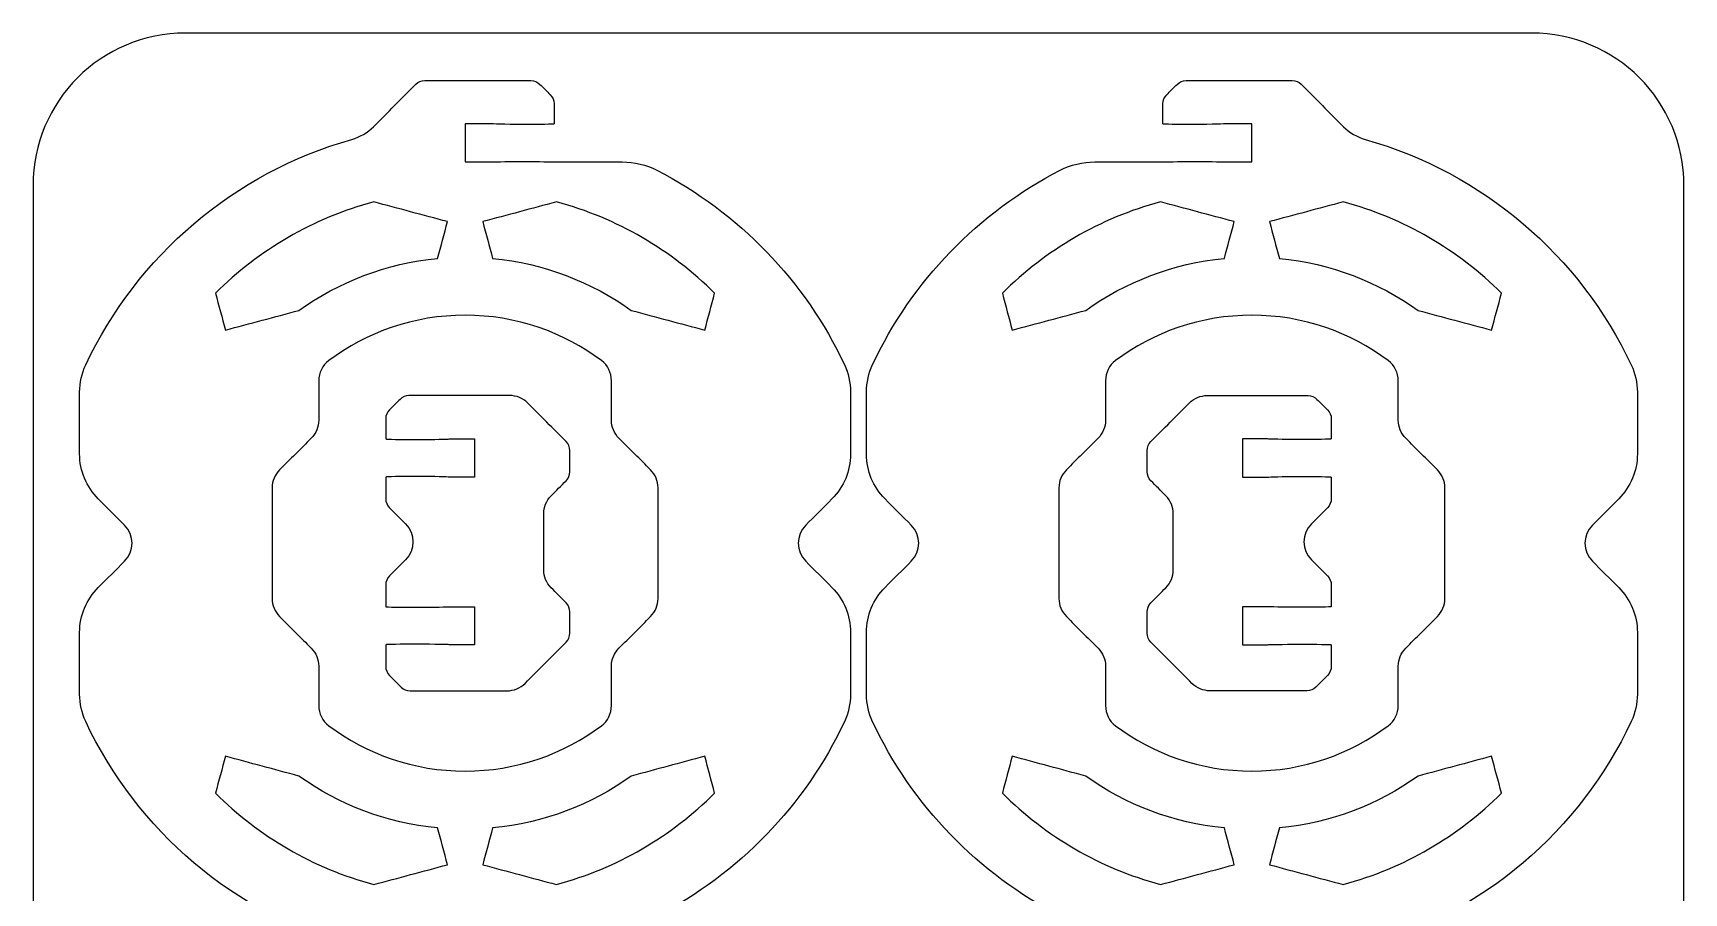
# Model space of a CAD drawing. Extents: x 5 to 405, y 225 to 445.
# Drawn here: x 275 to 405, y 377.3 to 445 of the extents above; entities that cross this region are included whole.
import ezdxf

# ---------------------------------------------------------------- set-up
doc = ezdxf.new("R2010")
doc.units = 0
doc.header["$MEASUREMENT"] = 0
doc.layers.add('DEFAULT', color=18, linetype='CONTINUOUS')

msp = doc.modelspace()

# ---------------------------------------------------------------- linework, layer by layer
at = {"layer": 'DEFAULT', "color": 1}
for points, knots in [([(393, 225), (357.67, 225), (322.33, 225), (287, 225), (280.37, 225), (275, 230.37), (275, 237), (275, 302.33), (275, 367.67), (275, 433), (275, 439.63), (280.37, 445), (287, 445), (322.33, 445), (357.67, 445), (393, 445), (399.63, 445), (405, 439.63), (405, 433), (405, 367.67), (405, 302.33), (405, 237), (405, 230.37), (399.63, 225), (393, 225)], [0, 0, 0, 0, 300.472, 300.472, 300.472, 301.472, 301.472, 301.472, 857.062, 857.062, 857.062, 858.062, 858.062, 858.062, 1158.534, 1158.534, 1158.534, 1159.534, 1159.534, 1159.534, 1715.124, 1715.124, 1715.124, 1716.124, 1716.124, 1716.124, 1716.124]), ([(339.37, 416.75), (339.37, 417.49), (339.21, 418.23), (338.89, 418.9), (335.79, 425.49), (330.57, 430.88), (324.12, 434.2), (323.28, 434.63), (322.34, 434.85), (321.4, 434.85), (319.61, 434.85), (317.82, 434.85), (316.03, 434.85), (315.82, 434.85), (314.91, 434.9), (313.53, 434.9), (312.14, 434.9), (311.15, 434.85), (311.02, 434.85), (310.36, 434.85), (309.69, 434.85), (309.02, 434.85), (309.02, 435.85), (309.02, 436.85), (309.02, 437.85), (309.69, 437.85), (310.36, 437.85), (311.02, 437.85), (311.15, 437.85), (312.14, 437.8), (313.53, 437.8), (314.91, 437.8), (316.03, 437.82), (316.03, 437.85), (316.03, 438.38), (316.03, 438.9), (316.03, 439.43), (316.03, 439.7), (315.92, 439.95), (315.73, 440.14), (315.46, 440.42), (315.18, 440.69), (314.91, 440.96), (314.72, 441.15), (314.47, 441.26), (314.2, 441.26), (311.41, 441.26), (308.63, 441.26), (305.85, 441.26), (305.58, 441.26), (305.33, 441.16), (305.14, 440.97), (304.03, 439.86), (302.92, 438.75), (301.81, 437.63), (301.33, 437.16), (300.74, 436.81), (300.1, 436.62), (290.82, 434.02), (283.19, 427.46), (279.15, 418.88), (278.83, 418.21), (278.67, 417.48), (278.67, 416.74), (278.67, 415.12), (278.67, 413.49), (278.67, 411.87), (278.67, 410.54), (279.2, 409.27), (280.14, 408.33), (280.83, 407.64), (281.52, 406.95), (282.21, 406.26), (282.99, 405.48), (282.99, 404.21), (282.21, 403.43), (281.52, 402.74), (280.83, 402.05), (280.14, 401.36), (279.2, 400.43), (278.67, 399.15), (278.67, 397.83), (278.67, 396.2), (278.67, 394.58), (278.67, 392.96), (278.67, 392.22), (278.83, 391.48), (279.15, 390.81), (283.19, 382.23), (290.82, 375.68), (300.1, 373.08), (300.74, 372.89), (301.33, 372.54), (301.81, 372.06), (302.92, 370.95), (304.03, 369.84), (305.14, 368.73), (305.33, 368.54), (305.58, 368.44), (305.85, 368.44), (308.63, 368.44), (311.41, 368.44), (314.2, 368.44), (314.46, 368.44), (314.72, 368.54), (314.9, 368.73), (315.18, 369), (315.45, 369.28), (315.73, 369.56), (315.92, 369.75), (316.03, 370), (316.03, 370.27), (316.03, 370.79), (316.03, 371.32), (316.03, 371.85), (316.03, 371.87), (314.91, 371.9), (313.53, 371.9), (312.14, 371.9), (311.15, 371.85), (311.02, 371.85), (310.36, 371.85), (309.69, 371.85), (309.02, 371.85), (309.02, 372.85), (309.02, 373.85), (309.02, 374.85), (309.69, 374.85), (310.36, 374.85), (311.02, 374.85), (311.15, 374.85), (312.14, 374.8), (313.53, 374.8), (314.91, 374.8), (315.82, 374.85), (316.03, 374.85), (317.82, 374.85), (319.61, 374.85), (321.4, 374.85), (322.34, 374.85), (323.28, 375.07), (324.12, 375.5), (330.57, 378.82), (335.79, 384.21), (338.89, 390.8), (339.21, 391.47), (339.37, 392.2), (339.37, 392.95), (339.37, 394.58), (339.37, 396.2), (339.37, 397.83), (339.37, 399.16), (338.85, 400.43), (337.91, 401.37), (337.22, 402.06), (336.53, 402.74), (335.84, 403.43), (335.06, 404.21), (335.06, 405.48), (335.84, 406.26), (336.53, 406.95), (337.22, 407.64), (337.91, 408.33), (338.85, 409.27), (339.37, 410.54), (339.37, 411.86), (339.37, 413.49), (339.37, 415.12), (339.37, 416.75)], [23.136291, 23.136291, 23.136291, 23.136291, 24.136291, 24.136291, 24.136291, 25.136291, 25.136291, 25.136291, 26.136291, 26.136291, 26.136291, 41.366291, 41.366291, 41.366291, 42.366291, 42.366291, 42.366291, 43.366291, 43.366291, 43.366291, 49.036291, 49.036291, 49.036291, 57.536291, 57.536291, 57.536291, 63.206291, 63.206291, 63.206291, 64.206291, 64.206291, 64.206291, 65.206291, 65.206291, 65.206291, 69.706291, 69.706291, 69.706291, 70.706291, 70.706291, 70.706291, 73.995752, 73.995752, 73.995752, 74.995752, 74.995752, 74.995752, 98.675752, 98.675752, 98.675752, 99.675752, 99.675752, 99.675752, 113.025928, 113.025928, 113.025928, 114.025928, 114.025928, 114.025928, 115.025928, 115.025928, 115.025928, 116.025928, 116.025928, 116.025928, 129.834928, 129.834928, 129.834928, 130.834928, 130.834928, 130.834928, 139.136362, 139.136362, 139.136362, 140.136362, 140.136362, 140.136362, 148.437795, 148.437795, 148.437795, 149.437795, 149.437795, 149.437795, 163.236795, 163.236795, 163.236795, 164.236795, 164.236795, 164.236795, 165.236795, 165.236795, 165.236795, 166.236795, 166.236795, 166.236795, 179.586972, 179.586972, 179.586972, 180.586972, 180.586972, 180.586972, 204.266972, 204.266972, 204.266972, 205.266972, 205.266972, 205.266972, 208.580474, 208.580474, 208.580474, 209.580474, 209.580474, 209.580474, 214.070474, 214.070474, 214.070474, 215.070474, 215.070474, 215.070474, 216.070474, 216.070474, 216.070474, 221.740474, 221.740474, 221.740474, 230.240474, 230.240474, 230.240474, 235.910474, 235.910474, 235.910474, 236.910474, 236.910474, 236.910474, 237.910474, 237.910474, 237.910474, 253.140474, 253.140474, 253.140474, 254.140474, 254.140474, 254.140474, 255.140474, 255.140474, 255.140474, 256.140474, 256.140474, 256.140474, 269.979474, 269.979474, 269.979474, 270.979474, 270.979474, 270.979474, 279.266765, 279.266765, 279.266765, 280.266765, 280.266765, 280.266765, 288.554057, 288.554057, 288.554057, 289.554057, 289.554057, 289.554057, 303.403057, 303.403057, 303.403057, 303.403057]), ([(340.63, 411.86), (340.63, 410.54), (341.15, 409.27), (342.09, 408.33), (342.78, 407.64), (343.47, 406.95), (344.16, 406.26), (344.94, 405.48), (344.94, 404.21), (344.16, 403.43), (343.47, 402.74), (342.78, 402.06), (342.09, 401.37), (341.15, 400.43), (340.63, 399.16), (340.63, 397.83), (340.63, 396.2), (340.63, 394.58), (340.63, 392.95), (340.63, 392.2), (340.79, 391.47), (341.11, 390.8), (344.21, 384.21), (349.43, 378.82), (355.88, 375.5), (356.72, 375.07), (357.66, 374.85), (358.6, 374.85), (360.39, 374.85), (362.18, 374.85), (363.97, 374.85), (364.18, 374.85), (365.09, 374.8), (366.47, 374.8), (367.86, 374.8), (368.85, 374.85), (368.98, 374.85), (369.64, 374.85), (370.31, 374.85), (370.98, 374.85), (370.98, 373.85), (370.98, 372.85), (370.98, 371.85), (370.31, 371.85), (369.64, 371.85), (368.98, 371.85), (368.85, 371.85), (367.86, 371.9), (366.47, 371.9), (365.09, 371.9), (363.97, 371.87), (363.97, 371.85), (363.97, 371.32), (363.97, 370.79), (363.97, 370.27), (363.97, 370), (364.08, 369.75), (364.27, 369.56), (364.55, 369.28), (364.82, 369), (365.1, 368.73), (365.28, 368.54), (365.54, 368.44), (365.8, 368.44), (368.59, 368.44), (371.37, 368.44), (374.15, 368.44), (374.42, 368.44), (374.67, 368.54), (374.86, 368.73), (375.97, 369.84), (377.08, 370.95), (378.19, 372.06), (378.67, 372.54), (379.26, 372.89), (379.9, 373.08), (389.18, 375.68), (396.81, 382.23), (400.85, 390.81), (401.17, 391.48), (401.33, 392.22), (401.33, 392.96), (401.33, 394.58), (401.33, 396.2), (401.33, 397.83), (401.33, 399.15), (400.8, 400.43), (399.86, 401.36), (399.17, 402.05), (398.48, 402.74), (397.79, 403.43), (397.01, 404.21), (397.01, 405.48), (397.79, 406.26), (398.48, 406.95), (399.17, 407.64), (399.86, 408.33), (400.8, 409.27), (401.33, 410.54), (401.33, 411.87), (401.33, 413.49), (401.33, 415.12), (401.33, 416.74), (401.33, 417.48), (401.17, 418.21), (400.85, 418.88), (396.81, 427.46), (389.18, 434.02), (379.9, 436.62), (379.26, 436.81), (378.67, 437.16), (378.19, 437.63), (377.08, 438.75), (375.97, 439.86), (374.86, 440.97), (374.67, 441.16), (374.42, 441.26), (374.15, 441.26), (371.37, 441.26), (368.59, 441.26), (365.8, 441.26), (365.53, 441.26), (365.28, 441.15), (365.09, 440.96), (364.82, 440.69), (364.54, 440.42), (364.27, 440.14), (364.08, 439.95), (363.97, 439.7), (363.97, 439.43), (363.97, 438.9), (363.97, 438.38), (363.97, 437.85), (363.97, 437.82), (365.09, 437.8), (366.47, 437.8), (367.86, 437.8), (368.85, 437.85), (368.98, 437.85), (369.64, 437.85), (370.31, 437.85), (370.98, 437.85), (370.98, 436.85), (370.98, 435.85), (370.98, 434.85), (370.31, 434.85), (369.64, 434.85), (368.98, 434.85), (368.85, 434.85), (367.86, 434.9), (366.47, 434.9), (365.09, 434.9), (364.18, 434.85), (363.97, 434.85), (362.18, 434.85), (360.39, 434.85), (358.6, 434.85), (357.66, 434.85), (356.72, 434.63), (355.88, 434.2), (349.43, 430.88), (344.21, 425.49), (341.11, 418.9), (340.79, 418.23), (340.63, 417.49), (340.63, 416.75), (340.63, 415.12), (340.63, 413.49), (340.63, 411.86)], [13.849, 13.849, 13.849, 13.849, 14.849, 14.849, 14.849, 23.136291, 23.136291, 23.136291, 24.136291, 24.136291, 24.136291, 32.423583, 32.423583, 32.423583, 33.423583, 33.423583, 33.423583, 47.262583, 47.262583, 47.262583, 48.262583, 48.262583, 48.262583, 49.262583, 49.262583, 49.262583, 50.262583, 50.262583, 50.262583, 65.492583, 65.492583, 65.492583, 66.492583, 66.492583, 66.492583, 67.492583, 67.492583, 67.492583, 73.162583, 73.162583, 73.162583, 81.662583, 81.662583, 81.662583, 87.332583, 87.332583, 87.332583, 88.332583, 88.332583, 88.332583, 89.332583, 89.332583, 89.332583, 93.822583, 93.822583, 93.822583, 94.822583, 94.822583, 94.822583, 98.136085, 98.136085, 98.136085, 99.136085, 99.136085, 99.136085, 122.816085, 122.816085, 122.816085, 123.816085, 123.816085, 123.816085, 137.166261, 137.166261, 137.166261, 138.166261, 138.166261, 138.166261, 139.166261, 139.166261, 139.166261, 140.166261, 140.166261, 140.166261, 153.965261, 153.965261, 153.965261, 154.965261, 154.965261, 154.965261, 163.266695, 163.266695, 163.266695, 164.266695, 164.266695, 164.266695, 172.568129, 172.568129, 172.568129, 173.568129, 173.568129, 173.568129, 187.377129, 187.377129, 187.377129, 188.377129, 188.377129, 188.377129, 189.377129, 189.377129, 189.377129, 190.377129, 190.377129, 190.377129, 203.727305, 203.727305, 203.727305, 204.727305, 204.727305, 204.727305, 228.407305, 228.407305, 228.407305, 229.407305, 229.407305, 229.407305, 232.696765, 232.696765, 232.696765, 233.696765, 233.696765, 233.696765, 238.196765, 238.196765, 238.196765, 239.196765, 239.196765, 239.196765, 240.196765, 240.196765, 240.196765, 245.866765, 245.866765, 245.866765, 254.366765, 254.366765, 254.366765, 260.036765, 260.036765, 260.036765, 261.036765, 261.036765, 261.036765, 262.036765, 262.036765, 262.036765, 277.266765, 277.266765, 277.266765, 278.266765, 278.266765, 278.266765, 279.266765, 279.266765, 279.266765, 280.266765, 280.266765, 280.266765, 294.115765, 294.115765, 294.115765, 294.115765]), ([(301.83, 431.71), (303.77, 431.19), (305.7, 430.67), (307.64, 430.16), (307.38, 429.19), (307.12, 428.22), (306.86, 427.26), (302.81, 426.88), (299.08, 425.41), (295.94, 423.17), (294.01, 422.65), (292.08, 422.14), (290.15, 421.62), (289.89, 422.59), (289.63, 423.55), (289.37, 424.52), (292.77, 427.91), (297.05, 430.43), (301.83, 431.71)], [1, 1, 1, 1, 18.028285, 18.028285, 18.028285, 26.537598, 26.537598, 26.537598, 27.537598, 27.537598, 27.537598, 44.527245, 44.527245, 44.527245, 53.036557, 53.036557, 53.036557, 54.036557, 54.036557, 54.036557, 54.036557]), ([(327.9, 421.62), (325.97, 422.14), (324.04, 422.65), (322.11, 423.17), (318.97, 425.41), (315.24, 426.88), (311.19, 427.26), (310.93, 428.22), (310.67, 429.19), (310.41, 430.16), (312.35, 430.67), (314.28, 431.19), (316.22, 431.71), (321, 430.43), (325.27, 427.91), (328.67, 424.52), (328.41, 423.55), (328.16, 422.59), (327.9, 421.62)], [0, 0, 0, 0, 16.989647, 16.989647, 16.989647, 17.989647, 17.989647, 17.989647, 26.498959, 26.498959, 26.498959, 43.536905, 43.536905, 43.536905, 44.536905, 44.536905, 44.536905, 53.046218, 53.046218, 53.046218, 53.046218]), ([(351.33, 424.52), (354.73, 427.91), (359, 430.43), (363.78, 431.71), (365.72, 431.19), (367.65, 430.67), (369.59, 430.16), (369.33, 429.19), (369.07, 428.22), (368.81, 427.26), (364.76, 426.88), (361.03, 425.41), (357.89, 423.17), (355.96, 422.65), (354.03, 422.14), (352.1, 421.62), (351.84, 422.59), (351.59, 423.55), (351.33, 424.52)], [8.509313, 8.509313, 8.509313, 8.509313, 9.509313, 9.509313, 9.509313, 26.547258, 26.547258, 26.547258, 35.056571, 35.056571, 35.056571, 36.056571, 36.056571, 36.056571, 53.046218, 53.046218, 53.046218, 61.55553, 61.55553, 61.55553, 61.55553]), ([(390.63, 424.52), (390.37, 423.55), (390.11, 422.59), (389.85, 421.62), (387.92, 422.14), (385.99, 422.65), (384.06, 423.17), (380.92, 425.41), (377.19, 426.88), (373.14, 427.26), (372.88, 428.22), (372.62, 429.19), (372.36, 430.16), (374.3, 430.67), (376.23, 431.19), (378.17, 431.71), (382.95, 430.43), (387.23, 427.91), (390.63, 424.52)], [0, 0, 0, 0, 8.509313, 8.509313, 8.509313, 25.498959, 25.498959, 25.498959, 26.498959, 26.498959, 26.498959, 35.008272, 35.008272, 35.008272, 52.036557, 52.036557, 52.036557, 53.036557, 53.036557, 53.036557, 53.036557]), ([(298.29, 390.48), (297.78, 390.85), (297.5, 391.45), (297.5, 392.07), (297.5, 393.11), (297.5, 394.14), (297.5, 395.17), (297.5, 395.7), (297.28, 396.21), (296.91, 396.58), (296.08, 397.41), (295.25, 398.24), (294.42, 399.08), (294.04, 399.45), (293.83, 399.96), (293.83, 400.49), (293.83, 403.4), (293.83, 406.3), (293.83, 409.21), (293.83, 409.74), (294.04, 410.24), (294.42, 410.62), (295.25, 411.45), (296.08, 412.28), (296.91, 413.11), (297.28, 413.49), (297.5, 414), (297.5, 414.53), (297.5, 415.56), (297.5, 416.59), (297.5, 417.63), (297.5, 418.25), (297.78, 418.85), (298.29, 419.22), (301.28, 421.46), (305, 422.79), (309.02, 422.79), (313.05, 422.79), (316.77, 421.46), (319.76, 419.22), (320.26, 418.85), (320.55, 418.25), (320.55, 417.63), (320.55, 416.59), (320.55, 415.56), (320.55, 414.53), (320.55, 414), (320.76, 413.49), (321.14, 413.11), (321.97, 412.28), (322.8, 411.45), (323.63, 410.62), (324.01, 410.24), (324.22, 409.74), (324.22, 409.21), (324.22, 406.3), (324.22, 403.4), (324.22, 400.49), (324.22, 399.96), (324.01, 399.45), (323.63, 399.08), (322.8, 398.24), (321.97, 397.41), (321.14, 396.58), (320.76, 396.21), (320.55, 395.7), (320.55, 395.17), (320.55, 394.14), (320.55, 393.11), (320.55, 392.07), (320.55, 391.45), (320.26, 390.85), (319.76, 390.48), (316.77, 388.24), (313.05, 386.91), (309.02, 386.91), (305, 386.91), (301.28, 388.24), (298.29, 390.48)], [1, 1, 1, 1, 2, 2, 2, 10.772, 10.772, 10.772, 11.772, 11.772, 11.772, 21.768369, 21.768369, 21.768369, 22.768369, 22.768369, 22.768369, 47.472369, 47.472369, 47.472369, 48.472369, 48.472369, 48.472369, 58.469444, 58.469444, 58.469444, 59.469444, 59.469444, 59.469444, 68.251444, 68.251444, 68.251444, 69.251444, 69.251444, 69.251444, 70.251444, 70.251444, 70.251444, 71.251444, 71.251444, 71.251444, 72.251444, 72.251444, 72.251444, 81.033444, 81.033444, 81.033444, 82.033444, 82.033444, 82.033444, 92.03052, 92.03052, 92.03052, 93.03052, 93.03052, 93.03052, 117.73452, 117.73452, 117.73452, 118.73452, 118.73452, 118.73452, 128.730889, 128.730889, 128.730889, 129.730889, 129.730889, 129.730889, 138.502889, 138.502889, 138.502889, 139.502889, 139.502889, 139.502889, 140.502889, 140.502889, 140.502889, 141.502889, 141.502889, 141.502889, 141.502889]), ([(370.98, 386.91), (366.95, 386.91), (363.23, 388.24), (360.24, 390.48), (359.74, 390.85), (359.45, 391.45), (359.45, 392.07), (359.45, 393.11), (359.45, 394.14), (359.45, 395.17), (359.45, 395.7), (359.24, 396.21), (358.86, 396.58), (358.03, 397.41), (357.2, 398.25), (356.37, 399.08), (355.99, 399.45), (355.78, 399.96), (355.78, 400.49), (355.78, 403.4), (355.78, 406.3), (355.78, 409.21), (355.78, 409.74), (355.99, 410.24), (356.37, 410.62), (357.2, 411.45), (358.03, 412.28), (358.86, 413.11), (359.24, 413.49), (359.45, 414), (359.45, 414.53), (359.45, 415.56), (359.45, 416.59), (359.45, 417.63), (359.45, 418.25), (359.74, 418.85), (360.24, 419.22), (363.23, 421.46), (366.95, 422.79), (370.98, 422.79), (375, 422.79), (378.72, 421.46), (381.71, 419.22), (382.22, 418.85), (382.5, 418.25), (382.5, 417.63), (382.5, 416.59), (382.5, 415.56), (382.5, 414.53), (382.5, 414), (382.72, 413.49), (383.09, 413.11), (383.92, 412.28), (384.75, 411.45), (385.58, 410.62), (385.96, 410.24), (386.17, 409.74), (386.17, 409.21), (386.17, 406.3), (386.17, 403.4), (386.17, 400.49), (386.17, 399.96), (385.96, 399.45), (385.58, 399.08), (384.75, 398.25), (383.92, 397.41), (383.09, 396.58), (382.72, 396.21), (382.5, 395.7), (382.5, 395.17), (382.5, 394.14), (382.5, 393.11), (382.5, 392.07), (382.5, 391.45), (382.22, 390.85), (381.71, 390.48), (378.72, 388.24), (375, 386.91), (370.98, 386.91)], [1, 1, 1, 1, 2, 2, 2, 3, 3, 3, 11.772, 11.772, 11.772, 12.772, 12.772, 12.772, 22.769076, 22.769076, 22.769076, 23.769076, 23.769076, 23.769076, 48.473076, 48.473076, 48.473076, 49.473076, 49.473076, 49.473076, 59.470151, 59.470151, 59.470151, 60.470151, 60.470151, 60.470151, 69.252151, 69.252151, 69.252151, 70.252151, 70.252151, 70.252151, 71.252151, 71.252151, 71.252151, 72.252151, 72.252151, 72.252151, 73.252151, 73.252151, 73.252151, 82.034151, 82.034151, 82.034151, 83.034151, 83.034151, 83.034151, 93.031227, 93.031227, 93.031227, 94.031227, 94.031227, 94.031227, 118.735227, 118.735227, 118.735227, 119.735227, 119.735227, 119.735227, 129.732303, 129.732303, 129.732303, 130.732303, 130.732303, 130.732303, 139.504303, 139.504303, 139.504303, 140.504303, 140.504303, 140.504303, 141.504303, 141.504303, 141.504303, 141.504303]), ([(315.21, 407.16), (315.21, 405.69), (315.21, 404.22), (315.21, 402.75), (315.21, 402.22), (315.42, 401.71), (315.8, 401.34), (316.19, 400.94), (316.59, 400.55), (316.98, 400.15), (317.17, 399.96), (317.27, 399.71), (317.27, 399.44), (317.27, 398.88), (317.27, 398.33), (317.27, 397.77), (317.27, 397.5), (317.17, 397.25), (316.98, 397.06), (315.9, 395.98), (314.82, 394.9), (313.74, 393.81), (313.36, 393.44), (312.85, 393.23), (312.32, 393.23), (309.78, 393.23), (307.23, 393.23), (304.69, 393.23), (304.43, 393.23), (304.17, 393.33), (303.98, 393.52), (303.68, 393.83), (303.37, 394.13), (303.07, 394.44), (302.88, 394.63), (302.77, 394.88), (302.77, 395.15), (302.77, 395.72), (302.77, 396.29), (302.77, 396.86), (302.84, 396.88), (303.93, 396.9), (305.27, 396.9), (306.65, 396.9), (307.65, 396.86), (307.77, 396.86), (308.44, 396.86), (309.11, 396.86), (309.77, 396.86), (309.77, 397.86), (309.77, 398.85), (309.77, 399.85), (309.11, 399.85), (308.44, 399.85), (307.77, 399.85), (307.65, 399.85), (306.65, 399.8), (305.27, 399.8), (303.93, 399.8), (302.84, 399.83), (302.77, 399.85), (302.77, 400.43), (302.77, 401), (302.77, 401.57), (302.77, 401.83), (302.88, 402.09), (303.07, 402.27), (303.49, 402.7), (303.91, 403.12), (304.33, 403.54), (305.11, 404.32), (305.11, 405.59), (304.33, 406.37), (303.91, 406.79), (303.49, 407.21), (303.07, 407.64), (302.88, 407.82), (302.77, 408.08), (302.77, 408.34), (302.77, 408.91), (302.77, 409.48), (302.77, 410.05), (302.84, 410.08), (303.93, 410.1), (305.27, 410.1), (306.65, 410.1), (307.65, 410.05), (307.77, 410.05), (308.44, 410.05), (309.11, 410.05), (309.77, 410.05), (309.77, 411.05), (309.77, 412.05), (309.77, 413.05), (309.11, 413.05), (308.44, 413.05), (307.77, 413.05), (307.65, 413.05), (306.65, 413), (305.27, 413), (303.93, 413), (302.84, 413.03), (302.77, 413.05), (302.77, 413.58), (302.77, 414.11), (302.77, 414.64), (302.77, 414.9), (302.88, 415.16), (303.07, 415.34), (303.34, 415.62), (303.62, 415.9), (303.9, 416.17), (304.08, 416.36), (304.34, 416.47), (304.6, 416.47), (307.25, 416.47), (309.89, 416.47), (312.53, 416.47), (313.06, 416.47), (313.57, 416.26), (313.95, 415.88), (314.96, 414.87), (315.97, 413.86), (316.98, 412.85), (317.17, 412.66), (317.27, 412.41), (317.27, 412.14), (317.27, 411.58), (317.27, 411.02), (317.27, 410.47), (317.27, 410.2), (317.17, 409.95), (316.98, 409.76), (316.59, 409.37), (316.19, 408.97), (315.8, 408.58), (315.42, 408.2), (315.21, 407.69), (315.21, 407.16)], [1, 1, 1, 1, 13.503, 13.503, 13.503, 14.503, 14.503, 14.503, 19.253343, 19.253343, 19.253343, 20.253343, 20.253343, 20.253343, 25.005343, 25.005343, 25.005343, 26.005343, 26.005343, 26.005343, 39.015401, 39.015401, 39.015401, 40.015401, 40.015401, 40.015401, 61.643401, 61.643401, 61.643401, 62.643401, 62.643401, 62.643401, 66.319649, 66.319649, 66.319649, 67.319649, 67.319649, 67.319649, 72.165649, 72.165649, 72.165649, 73.165649, 73.165649, 73.165649, 74.165649, 74.165649, 74.165649, 79.835649, 79.835649, 79.835649, 88.335649, 88.335649, 88.335649, 94.005649, 94.005649, 94.005649, 95.005649, 95.005649, 95.005649, 96.005649, 96.005649, 96.005649, 100.861649, 100.861649, 100.861649, 101.861649, 101.861649, 101.861649, 106.939383, 106.939383, 106.939383, 107.939383, 107.939383, 107.939383, 113.017824, 113.017824, 113.017824, 114.017824, 114.017824, 114.017824, 118.863824, 118.863824, 118.863824, 119.863824, 119.863824, 119.863824, 120.863824, 120.863824, 120.863824, 126.533824, 126.533824, 126.533824, 135.033824, 135.033824, 135.033824, 140.703824, 140.703824, 140.703824, 141.703824, 141.703824, 141.703824, 142.703824, 142.703824, 142.703824, 147.199824, 147.199824, 147.199824, 148.199824, 148.199824, 148.199824, 151.523226, 151.523226, 151.523226, 152.523226, 152.523226, 152.523226, 175.001226, 175.001226, 175.001226, 176.001226, 176.001226, 176.001226, 188.162048, 188.162048, 188.162048, 189.162048, 189.162048, 189.162048, 193.904048, 193.904048, 193.904048, 194.904048, 194.904048, 194.904048, 199.654392, 199.654392, 199.654392, 200.654392, 200.654392, 200.654392, 200.654392]), ([(364.79, 407.16), (364.79, 405.69), (364.79, 404.22), (364.79, 402.75), (364.79, 402.22), (364.58, 401.71), (364.2, 401.34), (363.81, 400.94), (363.41, 400.55), (363.02, 400.15), (362.83, 399.96), (362.73, 399.71), (362.73, 399.44), (362.73, 398.88), (362.73, 398.33), (362.73, 397.77), (362.73, 397.5), (362.83, 397.25), (363.02, 397.06), (364.1, 395.98), (365.18, 394.9), (366.26, 393.81), (366.64, 393.44), (367.15, 393.23), (367.68, 393.23), (370.22, 393.23), (372.77, 393.23), (375.31, 393.23), (375.57, 393.23), (375.83, 393.33), (376.02, 393.52), (376.32, 393.83), (376.63, 394.13), (376.93, 394.44), (377.12, 394.63), (377.23, 394.88), (377.23, 395.15), (377.23, 395.72), (377.23, 396.29), (377.23, 396.86), (377.16, 396.88), (376.07, 396.9), (374.73, 396.9), (373.35, 396.9), (372.35, 396.86), (372.23, 396.86), (371.56, 396.86), (370.89, 396.86), (370.23, 396.86), (370.23, 397.86), (370.23, 398.85), (370.23, 399.85), (370.89, 399.85), (371.56, 399.85), (372.23, 399.85), (372.35, 399.85), (373.35, 399.8), (374.73, 399.8), (376.07, 399.8), (377.16, 399.83), (377.23, 399.85), (377.23, 400.43), (377.23, 401), (377.23, 401.57), (377.23, 401.83), (377.12, 402.09), (376.93, 402.27), (376.51, 402.7), (376.09, 403.12), (375.67, 403.54), (374.88, 404.32), (374.88, 405.59), (375.67, 406.37), (376.09, 406.79), (376.51, 407.21), (376.93, 407.64), (377.12, 407.82), (377.23, 408.08), (377.23, 408.34), (377.23, 408.91), (377.23, 409.48), (377.23, 410.05), (377.16, 410.08), (376.07, 410.1), (374.73, 410.1), (373.35, 410.1), (372.35, 410.05), (372.23, 410.05), (371.56, 410.05), (370.89, 410.05), (370.23, 410.05), (370.23, 411.05), (370.23, 412.05), (370.23, 413.05), (370.89, 413.05), (371.56, 413.05), (372.23, 413.05), (372.35, 413.05), (373.35, 413), (374.73, 413), (376.07, 413), (377.16, 413.03), (377.23, 413.05), (377.23, 413.58), (377.23, 414.11), (377.23, 414.64), (377.23, 414.9), (377.12, 415.16), (376.93, 415.34), (376.66, 415.62), (376.38, 415.9), (376.1, 416.17), (375.92, 416.36), (375.66, 416.47), (375.4, 416.47), (372.75, 416.47), (370.11, 416.47), (367.47, 416.47), (366.94, 416.47), (366.43, 416.26), (366.05, 415.88), (365.04, 414.87), (364.03, 413.86), (363.02, 412.85), (362.83, 412.66), (362.73, 412.41), (362.73, 412.14), (362.73, 411.58), (362.73, 411.02), (362.73, 410.47), (362.73, 410.2), (362.83, 409.95), (363.02, 409.76), (363.41, 409.37), (363.81, 408.97), (364.2, 408.58), (364.58, 408.2), (364.79, 407.69), (364.79, 407.16)], [1, 1, 1, 1, 13.503, 13.503, 13.503, 14.503, 14.503, 14.503, 19.254051, 19.254051, 19.254051, 20.254051, 20.254051, 20.254051, 25.006051, 25.006051, 25.006051, 26.006051, 26.006051, 26.006051, 39.016108, 39.016108, 39.016108, 40.016108, 40.016108, 40.016108, 61.644108, 61.644108, 61.644108, 62.644108, 62.644108, 62.644108, 66.320356, 66.320356, 66.320356, 67.320356, 67.320356, 67.320356, 72.166356, 72.166356, 72.166356, 73.166356, 73.166356, 73.166356, 74.166356, 74.166356, 74.166356, 79.836356, 79.836356, 79.836356, 88.336356, 88.336356, 88.336356, 94.006356, 94.006356, 94.006356, 95.006356, 95.006356, 95.006356, 96.006356, 96.006356, 96.006356, 100.862356, 100.862356, 100.862356, 101.862356, 101.862356, 101.862356, 106.94009, 106.94009, 106.94009, 107.94009, 107.94009, 107.94009, 113.018531, 113.018531, 113.018531, 114.018531, 114.018531, 114.018531, 118.864531, 118.864531, 118.864531, 119.864531, 119.864531, 119.864531, 120.864531, 120.864531, 120.864531, 126.534531, 126.534531, 126.534531, 135.034531, 135.034531, 135.034531, 140.704531, 140.704531, 140.704531, 141.704531, 141.704531, 141.704531, 142.704531, 142.704531, 142.704531, 147.200531, 147.200531, 147.200531, 148.200531, 148.200531, 148.200531, 151.523933, 151.523933, 151.523933, 152.523933, 152.523933, 152.523933, 175.001933, 175.001933, 175.001933, 176.001933, 176.001933, 176.001933, 188.163463, 188.163463, 188.163463, 189.163463, 189.163463, 189.163463, 193.905463, 193.905463, 193.905463, 194.905463, 194.905463, 194.905463, 199.656513, 199.656513, 199.656513, 200.656513, 200.656513, 200.656513, 200.656513]), ([(301.83, 377.99), (297.05, 379.26), (292.77, 381.78), (289.37, 385.18), (289.63, 386.14), (289.89, 387.11), (290.15, 388.08), (292.08, 387.56), (294.01, 387.04), (295.94, 386.52), (299.08, 384.28), (302.81, 382.82), (306.86, 382.44), (307.12, 381.47), (307.38, 380.51), (307.64, 379.54), (305.7, 379.02), (303.77, 378.5), (301.83, 377.99)], [17.028285, 17.028285, 17.028285, 17.028285, 18.028285, 18.028285, 18.028285, 26.537598, 26.537598, 26.537598, 43.527245, 43.527245, 43.527245, 44.527245, 44.527245, 44.527245, 53.036557, 53.036557, 53.036557, 70.064843, 70.064843, 70.064843, 70.064843]), ([(316.22, 377.99), (314.28, 378.5), (312.35, 379.02), (310.41, 379.54), (310.67, 380.51), (310.93, 381.47), (311.19, 382.44), (315.24, 382.82), (318.97, 384.28), (322.11, 386.52), (324.04, 387.04), (325.97, 387.56), (327.9, 388.08), (328.16, 387.11), (328.41, 386.14), (328.67, 385.18), (325.27, 381.78), (321, 379.26), (316.22, 377.99)], [0, 0, 0, 0, 17.037946, 17.037946, 17.037946, 25.547258, 25.547258, 25.547258, 26.547258, 26.547258, 26.547258, 43.536905, 43.536905, 43.536905, 52.046218, 52.046218, 52.046218, 53.046218, 53.046218, 53.046218, 53.046218]), ([(351.33, 385.18), (351.59, 386.14), (351.84, 387.11), (352.1, 388.08), (354.03, 387.56), (355.96, 387.04), (357.89, 386.52), (361.03, 384.28), (364.76, 382.82), (368.81, 382.44), (369.07, 381.47), (369.33, 380.51), (369.59, 379.54), (367.65, 379.02), (365.72, 378.5), (363.78, 377.99), (359, 379.26), (354.73, 381.78), (351.33, 385.18)], [0, 0, 0, 0, 8.509313, 8.509313, 8.509313, 25.498959, 25.498959, 25.498959, 26.498959, 26.498959, 26.498959, 35.008272, 35.008272, 35.008272, 52.046218, 52.046218, 52.046218, 53.046218, 53.046218, 53.046218, 53.046218]), ([(372.36, 379.54), (372.62, 380.51), (372.88, 381.47), (373.14, 382.44), (377.19, 382.82), (380.92, 384.28), (384.06, 386.52), (385.99, 387.04), (387.92, 387.56), (389.85, 388.08), (390.11, 387.11), (390.37, 386.14), (390.63, 385.18), (387.23, 381.78), (382.95, 379.26), (378.17, 377.99), (376.23, 378.5), (374.3, 379.02), (372.36, 379.54)], [0, 0, 0, 0, 8.509313, 8.509313, 8.509313, 9.509313, 9.509313, 9.509313, 26.498959, 26.498959, 26.498959, 35.008272, 35.008272, 35.008272, 36.008272, 36.008272, 36.008272, 53.036557, 53.036557, 53.036557, 53.036557])]:
    msp.add_open_spline(points, degree=3, knots=knots, dxfattribs=at)

doc.saveas('drawing.dxf')
